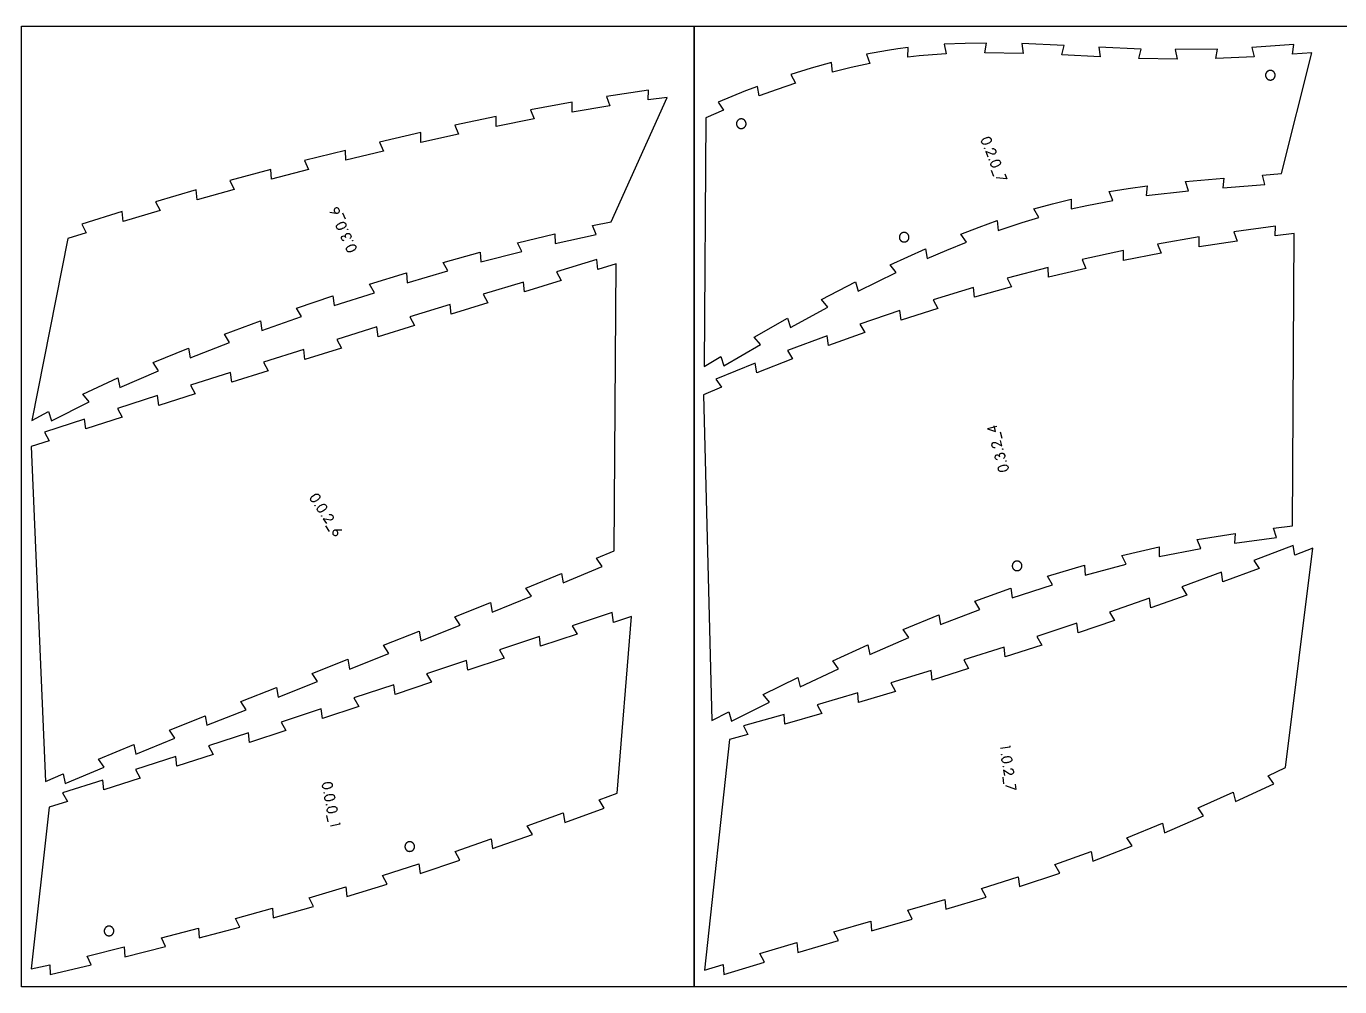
# Model space of a CAD drawing. Header units: millimetres. Extents: x 0 to 7990, y -4000 to -3000.
# Drawn here: x 2805 to 4172, y -4000 to -3000 of the extents above; entities that cross this region are included whole.
import ezdxf

# ---------------------------------------------------------------- set-up
doc = ezdxf.new("R2010")
doc.units = ezdxf.units.MM
doc.header["$MEASUREMENT"] = 0
for name, color, linetype, true_color in [('Default', 18, 'Continuous', 0x000000), ('nest$l_engrave_text', 5, 'Continuous', 0x0000ff), ('nest$l_inner_cut', 3, 'Continuous', 0x00ff00), ('nest$l_outer_cut', 1, 'Continuous', 0xff0000)]:
    doc.layers.add(name, color=color, linetype=linetype, true_color=true_color)

msp = doc.modelspace()

# ---------------------------------------------------------------- linework, layer by layer
at = {"layer": 'Default'}
for points in [[(2800, -4000), (2800, -3000), (3500, -3000), (3500, -4000)], [(3500, -4000), (3500, -3000), (4200, -3000), (4200, -4000)]]:
    msp.add_lwpolyline(points, close=True, dxfattribs=at)
at = {"layer": 'nest$l_engrave_text'}
for points in [[(3799.4, -3119.6), (3799.7, -3118.9), (3800.2, -3118.1), (3801, -3117.4), (3801.1, -3117.4), (3801.3, -3117.3), (3801.5, -3117.1), (3801.9, -3116.9), (3803, -3116.4), (3804.2, -3116), (3804.7, -3115.8), (3805.1, -3115.8), (3805.3, -3115.7), (3805.4, -3115.7), (3806, -3115.6), (3806.7, -3115.6), (3807.2, -3115.7), (3807.5, -3115.8), (3808.2, -3116.2), (3808.7, -3116.7), (3809.1, -3117.3), (3809.3, -3118.1), (3809.3, -3118.8), (3809.1, -3119.5), (3808.6, -3120.2), (3808.1, -3120.7), (3807.4, -3121.2), (3806.8, -3121.6), (3805.8, -3122.1), (3804.9, -3122.4), (3804.1, -3122.7), (3803.3, -3122.9), (3802.7, -3123), (3802, -3122.9), (3801.3, -3122.8), (3800.7, -3122.5), (3800.2, -3122.2), (3799.8, -3121.7), (3799.5, -3121.2), (3799.3, -3120.4)], [(3802.7, -3127.1), (3802.7, -3127.3), (3802.6, -3127.4), (3802.4, -3127.4), (3802.3, -3127.3), (3802.3, -3127.1), (3802.4, -3127), (3802.6, -3127)], [(3807.5, -3139), (3807.5, -3139.1), (3807.4, -3139.2), (3807.2, -3139.3), (3807.1, -3139.1), (3807.1, -3138.9), (3807.2, -3138.8), (3807.4, -3138.8)], [(3809, -3143.3), (3809.2, -3142.5), (3809.8, -3141.8), (3810.5, -3141.1), (3810.6, -3141), (3810.8, -3140.9), (3811.1, -3140.8), (3811.5, -3140.6), (3812.6, -3140), (3813.8, -3139.6), (3814.3, -3139.5), (3814.6, -3139.4), (3814.9, -3139.4), (3815, -3139.3), (3815.6, -3139.3), (3816.2, -3139.3), (3816.7, -3139.4), (3817.1, -3139.5), (3817.8, -3139.8), (3818.3, -3140.3), (3818.7, -3140.9), (3818.9, -3141.7), (3818.9, -3142.5), (3818.7, -3143.2), (3818.2, -3143.9), (3817.7, -3144.4), (3817, -3144.9), (3816.3, -3145.3), (3815.4, -3145.7), (3814.5, -3146.1), (3813.7, -3146.3), (3812.9, -3146.6), (3812.3, -3146.6), (3811.6, -3146.6), (3810.8, -3146.4), (3810.2, -3146.2), (3809.8, -3145.8), (3809.4, -3145.4), (3809.1, -3144.9), (3808.9, -3144.1)], [(3137.7, -3207.4), (3137.5, -3208.1), (3137, -3208.8), (3136.2, -3209.6), (3136.1, -3209.6), (3135.9, -3209.7), (3135.7, -3209.9), (3135.3, -3210.1), (3134.2, -3210.7), (3133, -3211.1), (3132.5, -3211.3), (3132.2, -3211.4), (3131.9, -3211.5), (3131.8, -3211.5), (3131.2, -3211.6), (3130.6, -3211.6), (3130.1, -3211.5), (3129.7, -3211.4), (3129, -3211.1), (3128.5, -3210.6), (3128.1, -3210), (3127.8, -3209.2), (3127.8, -3208.4), (3128, -3207.8), (3128.5, -3207), (3128.9, -3206.6), (3129.6, -3206), (3130.3, -3205.6), (3131.2, -3205.1), (3132.1, -3204.7), (3132.9, -3204.4), (3133.7, -3204.2), (3134.3, -3204.1), (3135, -3204.1), (3135.7, -3204.2), (3136.3, -3204.5), (3136.8, -3204.8), (3137.2, -3205.2), (3137.5, -3205.8), (3137.7, -3206.5)], [(3139.3, -3211.6), (3139.3, -3211.4), (3139.4, -3211.3), (3139.6, -3211.3), (3139.7, -3211.4), (3139.7, -3211.6), (3139.6, -3211.7), (3139.4, -3211.7)], [(3144.5, -3223.3), (3144.5, -3223.1), (3144.6, -3223), (3144.8, -3222.9), (3144.9, -3223.1), (3144.9, -3223.3), (3144.8, -3223.4), (3144.6, -3223.4)], [(3148.1, -3230.7), (3147.8, -3231.4), (3147.3, -3232.2), (3146.6, -3232.9), (3146.5, -3233), (3146.3, -3233.1), (3146, -3233.2), (3145.7, -3233.5), (3144.6, -3234), (3143.4, -3234.5), (3142.9, -3234.6), (3142.6, -3234.7), (3142.3, -3234.8), (3142.2, -3234.8), (3141.6, -3234.9), (3141, -3234.9), (3140.5, -3234.8), (3140.1, -3234.7), (3139.4, -3234.4), (3138.9, -3233.9), (3138.5, -3233.3), (3138.2, -3232.5), (3138.2, -3231.8), (3138.4, -3231.1), (3138.9, -3230.4), (3139.3, -3229.9), (3140, -3229.3), (3140.6, -3228.9), (3141.6, -3228.4), (3142.5, -3228), (3143.3, -3227.8), (3144.1, -3227.5), (3144.7, -3227.4), (3145.4, -3227.4), (3146.1, -3227.6), (3146.7, -3227.8), (3147.2, -3228.1), (3147.6, -3228.6), (3147.9, -3229.1), (3148.1, -3229.8)], [(3821, -3440.3), (3821, -3440.1), (3821.1, -3440), (3821.3, -3440), (3821.4, -3440.2), (3821.4, -3440.3), (3821.3, -3440.5), (3821.1, -3440.4)], [(3826.7, -3460.5), (3826.3, -3461.2), (3825.7, -3461.9), (3824.8, -3462.5), (3824.7, -3462.5), (3824.5, -3462.6), (3824.2, -3462.7), (3823.8, -3462.9), (3822.7, -3463.3), (3821.4, -3463.5), (3821, -3463.6), (3820.6, -3463.6), (3820.3, -3463.7), (3820.2, -3463.7), (3819, -3463.6), (3818.5, -3463.4), (3818.2, -3463.3), (3817.5, -3462.8), (3817, -3462.3), (3816.8, -3461.6), (3816.6, -3460.8), (3816.7, -3460), (3817, -3459.4), (3817.6, -3458.8), (3818.1, -3458.3), (3818.9, -3457.9), (3819.6, -3457.6), (3820.6, -3457.3), (3821.6, -3457), (3822.4, -3456.9), (3823.2, -3456.8), (3823.8, -3456.7), (3824.5, -3456.9), (3825.2, -3457.1), (3825.8, -3457.5), (3826.2, -3457.8), (3826.5, -3458.4), (3826.8, -3458.9), (3826.8, -3459.7)], [(3824.3, -3452.6), (3824.3, -3452.4), (3824.4, -3452.3), (3824.6, -3452.4), (3824.7, -3452.5), (3824.7, -3452.7), (3824.6, -3452.8), (3824.4, -3452.8)], [(3100.9, -3492.3), (3101.1, -3491.5), (3101.4, -3490.7), (3102.1, -3489.9), (3102.1, -3489.8), (3102.3, -3489.7), (3102.5, -3489.5), (3102.9, -3489.2), (3103.9, -3488.4), (3105, -3487.8), (3105.4, -3487.6), (3105.7, -3487.5), (3106, -3487.3), (3106.1, -3487.3), (3106.7, -3487.1), (3107.3, -3487), (3107.8, -3487), (3108.1, -3487), (3108.9, -3487.3), (3109.5, -3487.7), (3110, -3488.2), (3110.4, -3488.9), (3110.5, -3489.7), (3110.4, -3490.4), (3110.1, -3491.2), (3109.7, -3491.7), (3109.1, -3492.4), (3108.5, -3492.9), (3107.7, -3493.5), (3106.9, -3494), (3106.1, -3494.4), (3105.4, -3494.8), (3104.8, -3495), (3104.1, -3495.1), (3103.4, -3495.1), (3102.7, -3494.9), (3102.2, -3494.7), (3101.7, -3494.3), (3101.3, -3493.9), (3101, -3493.1)], [(3105.6, -3499.1), (3105.7, -3499.2), (3105.6, -3499.4), (3105.4, -3499.4), (3105.2, -3499.3), (3105.2, -3499.1), (3105.3, -3499), (3105.5, -3499)], [(3107.9, -3503), (3108, -3502.2), (3108.4, -3501.4), (3109, -3500.6), (3109.1, -3500.5), (3109.3, -3500.4), (3109.5, -3500.2), (3109.8, -3499.9), (3110.8, -3499.1), (3111.9, -3498.5), (3112.4, -3498.3), (3112.7, -3498.2), (3112.9, -3498.1), (3113, -3498), (3114.2, -3497.7), (3114.7, -3497.7), (3115.1, -3497.7), (3115.9, -3498), (3116.5, -3498.4), (3117, -3498.9), (3117.3, -3499.6), (3117.5, -3500.4), (3117.4, -3501.1), (3117, -3501.9), (3116.7, -3502.4), (3116.1, -3503.1), (3115.5, -3503.6), (3114.7, -3504.2), (3113.8, -3504.8), (3113.1, -3505.1), (3112.3, -3505.5), (3111.8, -3505.7), (3111.1, -3505.8), (3110.3, -3505.8), (3109.7, -3505.6), (3109.2, -3505.4), (3108.7, -3505), (3108.3, -3504.6), (3108, -3503.9)], [(3112.6, -3509.8), (3112.6, -3509.9), (3112.5, -3510.1), (3112.3, -3510.1), (3112.2, -3510), (3112.1, -3509.8), (3112.3, -3509.7), (3112.4, -3509.7)], [(3820.4, -3758.3), (3820.3, -3758.4), (3820.2, -3758.5), (3820, -3758.5), (3819.9, -3758.3), (3820, -3758.1), (3820.1, -3758.1), (3820.3, -3758.1)], [(3820.8, -3762.8), (3821.2, -3762.2), (3821.9, -3761.6), (3822.8, -3761.1), (3822.9, -3761), (3823.1, -3761), (3823.4, -3760.9), (3823.8, -3760.8), (3825.1, -3760.5), (3826.3, -3760.4), (3826.8, -3760.4), (3827.2, -3760.4), (3827.4, -3760.4), (3827.5, -3760.4), (3828.8, -3760.7), (3829.2, -3760.9), (3829.5, -3761), (3830.2, -3761.6), (3830.5, -3762.2), (3830.7, -3762.9), (3830.8, -3763.7), (3830.6, -3764.5), (3830.2, -3765), (3829.5, -3765.6), (3829, -3766), (3828.1, -3766.3), (3827.4, -3766.5), (3826.4, -3766.7), (3825.4, -3766.9), (3824.6, -3766.9), (3823.7, -3766.9), (3823.1, -3766.9), (3822.5, -3766.7), (3821.8, -3766.3), (3821.3, -3765.9), (3820.9, -3765.5), (3820.6, -3764.9), (3820.5, -3764.4), (3820.5, -3763.6)], [(3822.1, -3770.9), (3822.1, -3771.1), (3822, -3771.1), (3821.8, -3771.1), (3821.7, -3771), (3821.7, -3770.8), (3821.9, -3770.7), (3822.1, -3770.7)], [(3113.5, -3790), (3113.9, -3789.3), (3114.6, -3788.7), (3115.5, -3788.1), (3115.6, -3788.1), (3115.8, -3788), (3116.1, -3787.9), (3116.5, -3787.8), (3117.7, -3787.5), (3118.9, -3787.3), (3119.4, -3787.3), (3119.8, -3787.3), (3120, -3787.3), (3120.2, -3787.3), (3121.4, -3787.5), (3121.8, -3787.7), (3122.2, -3787.8), (3122.8, -3788.3), (3123.2, -3788.9), (3123.5, -3789.5), (3123.5, -3790.4), (3123.4, -3791.1), (3123, -3791.7), (3122.4, -3792.3), (3121.9, -3792.7), (3121, -3793.1), (3120.3, -3793.4), (3119.3, -3793.6), (3118.4, -3793.8), (3117.5, -3793.9), (3116.7, -3793.9), (3116.1, -3793.9), (3115.4, -3793.7), (3114.7, -3793.4), (3114.2, -3793), (3113.8, -3792.7), (3113.5, -3792.1), (3113.3, -3791.6), (3113.3, -3790.8)], [(3115.3, -3798), (3115.3, -3798.2), (3115.1, -3798.3), (3115, -3798.2), (3114.9, -3798.1), (3114.9, -3797.9), (3115.1, -3797.8), (3115.2, -3797.8)], [(3115.9, -3802.5), (3116.3, -3801.8), (3117, -3801.2), (3117.9, -3800.7), (3118, -3800.6), (3118.2, -3800.6), (3118.5, -3800.5), (3118.9, -3800.3), (3120.1, -3800), (3121.4, -3799.9), (3121.8, -3799.8), (3122.2, -3799.8), (3122.5, -3799.8), (3122.6, -3799.8), (3123.2, -3799.8), (3123.8, -3800), (3124.3, -3800.2), (3124.6, -3800.3), (3125.3, -3800.8), (3125.6, -3801.4), (3125.9, -3802.1), (3126, -3802.9), (3125.8, -3803.7), (3125.5, -3804.2), (3124.9, -3804.9), (3124.3, -3805.2), (3123.5, -3805.6), (3122.8, -3805.9), (3121.8, -3806.1), (3120.8, -3806.3), (3120, -3806.4), (3119.1, -3806.5), (3118.5, -3806.4), (3117.8, -3806.3), (3117.2, -3806), (3116.6, -3805.6), (3116.2, -3805.2), (3115.9, -3804.7), (3115.7, -3804.1), (3115.7, -3803.3)], [(3117.7, -3810.5), (3117.7, -3810.7), (3117.6, -3810.8), (3117.4, -3810.8), (3117.3, -3810.6), (3117.3, -3810.4), (3117.5, -3810.3), (3117.7, -3810.4)], [(3118.4, -3815), (3118.8, -3814.4), (3119.4, -3813.7), (3120.3, -3813.2), (3120.4, -3813.2), (3120.6, -3813.1), (3120.9, -3813), (3121.3, -3812.9), (3122.6, -3812.6), (3123.8, -3812.4), (3124.3, -3812.4), (3124.6, -3812.3), (3124.9, -3812.3), (3125, -3812.3), (3125.6, -3812.4), (3126.2, -3812.5), (3126.7, -3812.7), (3127, -3812.8), (3127.7, -3813.4), (3128.1, -3813.9), (3128.3, -3814.6), (3128.4, -3815.4), (3128.2, -3816.2), (3127.9, -3816.8), (3127.3, -3817.4), (3126.7, -3817.8), (3125.9, -3818.2), (3125.2, -3818.4), (3124.2, -3818.7), (3123.2, -3818.9), (3122.4, -3819), (3121.6, -3819), (3121, -3819), (3120.3, -3818.8), (3119.6, -3818.5), (3119.1, -3818.1), (3118.7, -3817.7), (3118.3, -3817.2), (3118.2, -3816.6), (3118.1, -3815.9)]]:
    msp.add_lwpolyline(points, close=True, dxfattribs=at)
for points in [[(3810.3, -3127.5), (3810.8, -3127.4), (3811.5, -3127.4), (3812.1, -3127.6), (3812.6, -3127.8), (3813.4, -3128.3), (3813.9, -3129.2), (3814.1, -3129.7), (3814.2, -3130.2), (3814.2, -3130.8), (3814, -3131.4), (3813.4, -3132.3), (3813, -3132.7), (3812.5, -3133), (3811.6, -3133.2), (3811.3, -3133.2), (3811.1, -3133.2), (3810.7, -3133.1), (3803.6, -3130.5), (3805.8, -3135.9)], [(3809.3, -3149.9), (3811.8, -3156.2)], [(3823.6, -3153.8), (3825.6, -3159), (3814.6, -3157.9)], [(3120.9, -3193.7), (3127.3, -3194.6), (3127.9, -3194.7), (3128.5, -3194.7), (3128.9, -3194.6), (3129.6, -3194.3), (3130.2, -3193.8), (3130.6, -3193.2), (3130.9, -3192.5), (3130.9, -3191.8), (3130.8, -3191), (3130.4, -3190.3), (3129.9, -3189.7), (3129.2, -3189.3), (3128.4, -3189.1), (3127.7, -3189.1), (3127, -3189.4), (3126.3, -3189.9), (3125.8, -3190.5), (3125.5, -3191.2), (3125.5, -3192.1), (3125.7, -3192.7), (3126.1, -3193.5), (3126.4, -3193.9), (3126.8, -3194.2), (3127.2, -3194.4), (3127.8, -3194.6)], [(3137.2, -3200.7), (3134.4, -3194.5)], [(3136, -3223.3), (3135, -3223.1), (3134.4, -3222.9), (3133.7, -3222.4), (3133.3, -3221.6), (3133, -3220.8), (3133.2, -3219.8), (3133.6, -3219), (3134.3, -3218.5), (3135.2, -3218.3), (3136.1, -3218.6), (3136.9, -3219.1), (3137.5, -3219.9), (3137.2, -3218.5), (3137.3, -3217.3), (3137.8, -3216.5), (3138.5, -3215.9), (3139.2, -3215.7), (3139.9, -3215.6), (3140.5, -3215.7), (3141.1, -3215.9), (3142.1, -3216.6), (3142.8, -3217.8), (3143, -3218.7), (3142.9, -3219.6), (3142.5, -3220.2), (3141.9, -3221)], [(3815.1, -3416.7), (3805.4, -3419.3), (3813.9, -3422), (3812.3, -3416.1)], [(3820.6, -3429.2), (3818.8, -3422.6)], [(3813.5, -3439), (3813, -3439), (3812.3, -3438.9), (3811.7, -3438.7), (3811.2, -3438.4), (3810.6, -3437.8), (3810.1, -3436.9), (3810, -3436.4), (3810, -3435.8), (3810.1, -3435.2), (3810.3, -3434.7), (3811, -3433.8), (3811.5, -3433.5), (3812, -3433.3), (3812.9, -3433.2), (3813.2, -3433.2), (3813.4, -3433.3), (3813.8, -3433.4), (3820.5, -3436.8), (3819, -3431.2)], [(3815.9, -3451.3), (3814.9, -3450.9), (3814.3, -3450.6), (3813.8, -3450.1), (3813.4, -3449.3), (3813.4, -3448.3), (3813.6, -3447.5), (3814.2, -3446.7), (3815, -3446.3), (3815.9, -3446.3), (3816.8, -3446.7), (3817.4, -3447.3), (3817.9, -3448.2), (3817.9, -3446.7), (3818.1, -3445.6), (3818.7, -3444.9), (3819.5, -3444.4), (3820.3, -3444.3), (3820.9, -3444.3), (3821.5, -3444.5), (3822.1, -3444.8), (3822.9, -3445.7), (3823.5, -3447), (3823.6, -3447.9), (3823.2, -3448.7), (3822.8, -3449.3), (3822.1, -3450)], [(3120.1, -3508.7), (3120.6, -3508.5), (3121.3, -3508.4), (3121.9, -3508.4), (3122.4, -3508.5), (3123.3, -3508.9), (3124, -3509.6), (3124.2, -3510.1), (3124.4, -3510.6), (3124.5, -3511.2), (3124.5, -3511.8), (3124, -3512.8), (3123.7, -3513.3), (3123.3, -3513.6), (3122.4, -3514), (3122.1, -3514.1), (3122, -3514.1), (3121.5, -3514.1), (3114.1, -3512.9), (3117.3, -3517.8)], [(3116.4, -3520.2), (3120.1, -3525.9)], [(3133.5, -3524.6), (3127.1, -3524.7), (3126.5, -3524.7), (3125.9, -3524.8), (3125.5, -3524.9), (3124.8, -3525.4), (3124.3, -3525.9), (3124, -3526.6), (3123.9, -3527.3), (3124, -3528.1), (3124.2, -3528.8), (3124.7, -3529.4), (3125.3, -3529.9), (3126.1, -3530.2), (3126.9, -3530.3), (3127.6, -3530.1), (3128.2, -3529.8), (3128.8, -3529.2), (3129.2, -3528.5), (3129.4, -3527.7), (3129.3, -3526.9), (3129, -3526.3), (3128.5, -3525.6), (3128.1, -3525.3), (3127.7, -3525), (3127.2, -3524.8), (3126.6, -3524.7)], [(3828.5, -3749.1), (3828.7, -3750.5), (3819, -3751.9)], [(3821.2, -3781.9), (3822.2, -3788.7)], [(3829.4, -3773.1), (3829.9, -3773.2), (3830.6, -3773.3), (3831.1, -3773.6), (3831.6, -3773.9), (3832.2, -3774.7), (3832.5, -3775.6), (3832.6, -3776.1), (3832.5, -3776.7), (3832.4, -3777.2), (3832.1, -3777.7), (3831.3, -3778.5), (3830.7, -3778.8), (3830.3, -3778.9), (3829.3, -3778.9), (3829, -3778.8), (3828.8, -3778.8), (3828.4, -3778.6), (3822.2, -3774.4), (3823, -3780.2)], [(3834.1, -3789.2), (3834.9, -3794.7), (3824.5, -3791)], [(3117.4, -3821.6), (3118.7, -3828.3)], [(3130.9, -3829.5), (3131.2, -3830.9), (3121.6, -3832.8)]]:
    msp.add_lwpolyline(points, dxfattribs=at)
at = {"layer": 'nest$l_inner_cut'}
for points in [[(4101.7, -3055.6), (4101.8, -3055.6), (4102, -3055.5), (4102.2, -3055.4), (4102.3, -3055.3), (4102.5, -3055.3), (4102.6, -3055.2), (4102.7, -3055.1), (4102.9, -3055), (4103, -3054.8), (4103.1, -3054.7), (4103.3, -3054.6), (4103.4, -3054.5), (4103.5, -3054.4), (4103.6, -3054.2), (4103.7, -3054.1), (4103.8, -3054), (4103.9, -3053.8), (4104, -3053.7), (4104.1, -3053.5), (4104.2, -3053.4), (4104.3, -3053.2), (4104.4, -3053.1), (4104.4, -3052.9), (4104.5, -3052.7), (4104.6, -3052.6), (4104.6, -3052.4), (4104.7, -3052.2), (4104.7, -3052.1), (4104.7, -3051.9), (4104.8, -3051.7), (4104.8, -3051.6), (4104.8, -3051.4), (4104.8, -3051.2), (4104.8, -3051), (4104.8, -3050.9), (4104.8, -3050.7), (4104.8, -3050.5), (4104.8, -3050.3), (4104.7, -3050.2), (4104.7, -3050), (4104.7, -3049.8), (4104.6, -3049.7), (4104.6, -3049.5), (4104.5, -3049.3), (4104.5, -3049.2), (4104.4, -3049), (4104.3, -3048.9), (4104.2, -3048.7), (4104.2, -3048.5), (4104.1, -3048.4), (4104, -3048.3), (4103.9, -3048.1), (4103.8, -3048), (4103.7, -3047.8), (4103.6, -3047.7), (4103.4, -3047.6), (4103.3, -3047.4), (4103.2, -3047.3), (4103.1, -3047.2), (4102.9, -3047.1), (4102.8, -3047), (4102.7, -3046.9), (4102.5, -3046.8), (4102.4, -3046.7), (4102.2, -3046.6), (4102.1, -3046.5), (4101.9, -3046.5), (4101.7, -3046.4), (4101.6, -3046.3), (4101.4, -3046.3), (4101.3, -3046.2), (4101.1, -3046.2), (4100.9, -3046.1), (4100.7, -3046.1), (4100.6, -3046.1), (4100.4, -3046), (4100.2, -3046), (4100.1, -3046), (4099.9, -3046), (4099.7, -3046), (4099.5, -3046), (4099.4, -3046), (4099.2, -3046), (4099, -3046.1), (4098.9, -3046.1), (4098.7, -3046.1), (4098.5, -3046.2), (4098.3, -3046.2), (4098.2, -3046.3), (4098, -3046.3), (4097.9, -3046.4), (4097.7, -3046.5), (4097.5, -3046.6), (4097.4, -3046.6), (4097.2, -3046.7), (4097.1, -3046.8), (4096.9, -3046.9), (4096.8, -3047), (4096.7, -3047.1), (4096.5, -3047.2), (4096.4, -3047.3), (4096.3, -3047.5), (4096.2, -3047.6), (4096, -3047.7), (4095.9, -3047.9), (4095.8, -3048), (4095.7, -3048.1), (4095.6, -3048.3), (4095.5, -3048.4), (4095.4, -3048.6), (4095.4, -3048.7), (4095.3, -3048.9), (4095.2, -3049), (4095.1, -3049.2), (4095.1, -3049.4), (4095, -3049.5), (4095, -3049.7), (4094.9, -3049.9), (4094.9, -3050), (4094.9, -3050.2), (4094.9, -3050.4), (4094.8, -3050.5), (4094.8, -3050.7), (4094.8, -3050.9), (4094.8, -3051.1), (4094.8, -3051.2), (4094.8, -3051.4), (4094.8, -3051.6), (4094.9, -3051.8), (4094.9, -3051.9), (4094.9, -3052.1), (4095, -3052.3), (4095, -3052.4), (4095.1, -3052.6), (4095.1, -3052.8), (4095.2, -3052.9), (4095.3, -3053.1), (4095.3, -3053.2), (4095.4, -3053.4), (4095.5, -3053.5), (4095.6, -3053.7), (4095.7, -3053.8), (4095.8, -3054), (4095.9, -3054.1), (4096, -3054.2), (4096.1, -3054.4), (4096.2, -3054.5), (4096.4, -3054.6), (4096.5, -3054.7), (4096.6, -3054.9), (4096.8, -3055), (4096.9, -3055.1), (4097, -3055.2), (4097.2, -3055.3), (4097.3, -3055.4), (4097.5, -3055.4), (4097.6, -3055.5), (4097.8, -3055.6), (4098, -3055.7), (4098.1, -3055.7), (4098.3, -3055.8), (4098.4, -3055.8), (4098.6, -3055.9), (4098.8, -3055.9), (4099, -3055.9), (4099.1, -3056), (4099.3, -3056), (4099.5, -3056), (4099.6, -3056), (4099.8, -3056), (4100, -3056), (4100.2, -3056), (4100.3, -3056), (4100.5, -3056), (4100.7, -3055.9), (4100.9, -3055.9), (4101, -3055.9), (4101.2, -3055.8), (4101.4, -3055.8), (4101.5, -3055.7)], [(3551, -3106.1), (3551.2, -3106), (3551.3, -3105.9), (3551.5, -3105.9), (3551.6, -3105.8), (3551.8, -3105.7), (3551.9, -3105.6), (3552.1, -3105.5), (3552.2, -3105.4), (3552.4, -3105.3), (3552.5, -3105.2), (3552.6, -3105.1), (3552.7, -3104.9), (3552.9, -3104.8), (3553, -3104.7), (3553.1, -3104.5), (3553.2, -3104.4), (3553.3, -3104.3), (3553.4, -3104.1), (3553.5, -3104), (3553.5, -3103.8), (3553.6, -3103.7), (3553.7, -3103.5), (3553.8, -3103.3), (3553.8, -3103.2), (3553.9, -3103), (3553.9, -3102.9), (3554, -3102.7), (3554, -3102.5), (3554.1, -3102.3), (3554.1, -3102.2), (3554.1, -3102), (3554.1, -3101.8), (3554.1, -3101.7), (3554.1, -3101.5), (3554.1, -3101.3), (3554.1, -3101.1), (3554.1, -3101), (3554.1, -3100.8), (3554.1, -3100.6), (3554, -3100.4), (3554, -3100.3), (3554, -3100.1), (3553.9, -3099.9), (3553.9, -3099.8), (3553.8, -3099.6), (3553.7, -3099.5), (3553.7, -3099.3), (3553.6, -3099.1), (3553.5, -3099), (3553.4, -3098.8), (3553.3, -3098.7), (3553.2, -3098.6), (3553.1, -3098.4), (3553, -3098.3), (3552.9, -3098.1), (3552.8, -3098), (3552.7, -3097.9), (3552.5, -3097.8), (3552.4, -3097.7), (3552.3, -3097.5), (3552.1, -3097.4), (3552, -3097.3), (3551.8, -3097.2), (3551.7, -3097.2), (3551.5, -3097.1), (3551.4, -3097), (3551.2, -3096.9), (3551.1, -3096.8), (3550.9, -3096.8), (3550.8, -3096.7), (3550.6, -3096.7), (3550.4, -3096.6), (3550.3, -3096.6), (3550.1, -3096.5), (3549.9, -3096.5), (3549.7, -3096.5), (3549.6, -3096.5), (3549.4, -3096.5), (3549.2, -3096.5), (3549, -3096.5), (3548.9, -3096.5), (3548.7, -3096.5), (3548.5, -3096.5), (3548.4, -3096.5), (3548.2, -3096.5), (3548, -3096.6), (3547.8, -3096.6), (3547.7, -3096.7), (3547.5, -3096.7), (3547.4, -3096.8), (3547.2, -3096.8), (3547, -3096.9), (3546.9, -3097), (3546.7, -3097.1), (3546.6, -3097.2), (3546.4, -3097.3), (3546.3, -3097.4), (3546.1, -3097.5), (3546, -3097.6), (3545.9, -3097.7), (3545.7, -3097.8), (3545.6, -3097.9), (3545.5, -3098), (3545.4, -3098.2), (3545.3, -3098.3), (3545.2, -3098.4), (3545.1, -3098.6), (3545, -3098.7), (3544.9, -3098.9), (3544.8, -3099), (3544.7, -3099.2), (3544.6, -3099.3), (3544.5, -3099.5), (3544.5, -3099.6), (3544.4, -3099.8), (3544.4, -3100), (3544.3, -3100.1), (3544.3, -3100.3), (3544.2, -3100.5), (3544.2, -3100.6), (3544.2, -3100.8), (3544.2, -3101), (3544.2, -3101.2), (3544.1, -3101.3), (3544.1, -3101.5), (3544.1, -3101.7), (3544.2, -3101.9), (3544.2, -3102), (3544.2, -3102.2), (3544.2, -3102.4), (3544.3, -3102.5), (3544.3, -3102.7), (3544.4, -3102.9), (3544.4, -3103), (3544.5, -3103.2), (3544.5, -3103.4), (3544.6, -3103.5), (3544.7, -3103.7), (3544.7, -3103.8), (3544.8, -3104), (3544.9, -3104.1), (3545, -3104.3), (3545.1, -3104.4), (3545.2, -3104.6), (3545.3, -3104.7), (3545.5, -3104.8), (3545.6, -3104.9), (3545.7, -3105.1), (3545.8, -3105.2), (3546, -3105.3), (3546.1, -3105.4), (3546.2, -3105.5), (3546.4, -3105.6), (3546.5, -3105.7), (3546.7, -3105.8), (3546.8, -3105.9), (3547, -3106), (3547.1, -3106), (3547.3, -3106.1), (3547.5, -3106.2), (3547.6, -3106.2), (3547.8, -3106.3), (3548, -3106.3), (3548.1, -3106.3), (3548.3, -3106.4), (3548.5, -3106.4), (3548.6, -3106.4), (3548.8, -3106.4), (3549, -3106.4), (3549.2, -3106.5), (3549.3, -3106.4), (3549.5, -3106.4), (3549.7, -3106.4), (3549.8, -3106.4), (3550, -3106.4), (3550.2, -3106.3), (3550.4, -3106.3), (3550.5, -3106.3), (3550.7, -3106.2), (3550.9, -3106.1)], [(3720.5, -3224.3), (3720.7, -3224.2), (3720.9, -3224.1), (3721, -3224.1), (3721.2, -3224), (3721.3, -3223.9), (3721.5, -3223.8), (3721.6, -3223.7), (3721.7, -3223.6), (3721.9, -3223.5), (3722, -3223.4), (3722.1, -3223.2), (3722.3, -3223.1), (3722.4, -3223), (3722.5, -3222.9), (3722.6, -3222.7), (3722.7, -3222.6), (3722.8, -3222.4), (3722.9, -3222.3), (3723, -3222.2), (3723.1, -3222), (3723.1, -3221.8), (3723.2, -3221.7), (3723.3, -3221.5), (3723.4, -3221.4), (3723.4, -3221.2), (3723.5, -3221), (3723.5, -3220.9), (3723.5, -3220.7), (3723.6, -3220.5), (3723.6, -3220.4), (3723.6, -3220.2), (3723.6, -3220), (3723.7, -3219.8), (3723.7, -3219.7), (3723.7, -3219.5), (3723.7, -3219.3), (3723.6, -3219.2), (3723.6, -3219), (3723.6, -3218.8), (3723.6, -3218.6), (3723.5, -3218.5), (3723.5, -3218.3), (3723.4, -3218.1), (3723.4, -3218), (3723.3, -3217.8), (3723.2, -3217.6), (3723.2, -3217.5), (3723.1, -3217.3), (3723, -3217.2), (3722.9, -3217), (3722.8, -3216.9), (3722.7, -3216.7), (3722.6, -3216.6), (3722.5, -3216.5), (3722.4, -3216.3), (3722.3, -3216.2), (3722.2, -3216.1), (3722, -3216), (3721.9, -3215.8), (3721.8, -3215.7), (3721.6, -3215.6), (3721.5, -3215.5), (3721.4, -3215.4), (3721.2, -3215.3), (3721.1, -3215.3), (3720.9, -3215.2), (3720.8, -3215.1), (3720.6, -3215), (3720.4, -3215), (3720.3, -3214.9), (3720.1, -3214.9), (3719.9, -3214.8), (3719.8, -3214.8), (3719.6, -3214.7), (3719.4, -3214.7), (3719.3, -3214.7), (3719.1, -3214.7), (3718.9, -3214.6), (3718.7, -3214.6), (3718.6, -3214.6), (3718.4, -3214.6), (3718.2, -3214.7), (3718, -3214.7), (3717.9, -3214.7), (3717.7, -3214.7), (3717.5, -3214.8), (3717.4, -3214.8), (3717.2, -3214.9), (3717, -3214.9), (3716.9, -3215), (3716.7, -3215), (3716.6, -3215.1), (3716.4, -3215.2), (3716.2, -3215.3), (3716.1, -3215.4), (3715.9, -3215.4), (3715.8, -3215.5), (3715.7, -3215.6), (3715.5, -3215.7), (3715.4, -3215.9), (3715.3, -3216), (3715.1, -3216.1), (3715, -3216.2), (3714.9, -3216.3), (3714.8, -3216.5), (3714.7, -3216.6), (3714.6, -3216.8), (3714.5, -3216.9), (3714.4, -3217), (3714.3, -3217.2), (3714.2, -3217.4), (3714.1, -3217.5), (3714.1, -3217.7), (3714, -3217.8), (3713.9, -3218), (3713.9, -3218.2), (3713.8, -3218.3), (3713.8, -3218.5), (3713.8, -3218.7), (3713.7, -3218.8), (3713.7, -3219), (3713.7, -3219.2), (3713.7, -3219.3), (3713.7, -3219.5), (3713.7, -3219.7), (3713.7, -3219.9), (3713.7, -3220), (3713.7, -3220.2), (3713.7, -3220.4), (3713.7, -3220.6), (3713.8, -3220.7), (3713.8, -3220.9), (3713.9, -3221.1), (3713.9, -3221.2), (3714, -3221.4), (3714, -3221.6), (3714.1, -3221.7), (3714.2, -3221.9), (3714.3, -3222), (3714.4, -3222.2), (3714.4, -3222.3), (3714.5, -3222.5), (3714.6, -3222.6), (3714.7, -3222.7), (3714.9, -3222.9), (3715, -3223), (3715.1, -3223.1), (3715.2, -3223.3), (3715.3, -3223.4), (3715.5, -3223.5), (3715.6, -3223.6), (3715.7, -3223.7), (3715.9, -3223.8), (3716, -3223.9), (3716.2, -3224), (3716.3, -3224.1), (3716.5, -3224.1), (3716.6, -3224.2), (3716.8, -3224.3), (3717, -3224.3), (3717.1, -3224.4), (3717.3, -3224.5), (3717.5, -3224.5), (3717.6, -3224.5), (3717.8, -3224.6), (3718, -3224.6), (3718.2, -3224.6), (3718.3, -3224.6), (3718.5, -3224.6), (3718.7, -3224.6), (3718.8, -3224.6), (3719, -3224.6), (3719.2, -3224.6), (3719.4, -3224.6), (3719.5, -3224.6), (3719.7, -3224.5), (3719.9, -3224.5), (3720, -3224.4), (3720.2, -3224.4), (3720.4, -3224.3)], [(3834.9, -3557), (3834.7, -3557), (3834.6, -3557.1), (3834.4, -3557.2), (3834.2, -3557.2), (3834.1, -3557.3), (3833.9, -3557.4), (3833.8, -3557.5), (3833.6, -3557.5), (3833.5, -3557.6), (3833.3, -3557.7), (3833.2, -3557.8), (3833, -3557.9), (3832.9, -3558), (3832.8, -3558.2), (3832.7, -3558.3), (3832.5, -3558.4), (3832.4, -3558.5), (3832.3, -3558.7), (3832.2, -3558.8), (3832.1, -3558.9), (3832, -3559.1), (3831.9, -3559.2), (3831.8, -3559.4), (3831.7, -3559.5), (3831.7, -3559.7), (3831.6, -3559.9), (3831.5, -3560), (3831.5, -3560.2), (3831.4, -3560.3), (3831.4, -3560.5), (3831.3, -3560.7), (3831.3, -3560.8), (3831.3, -3561), (3831.2, -3561.2), (3831.2, -3561.4), (3831.2, -3561.5), (3831.2, -3561.7), (3831.2, -3561.9), (3831.2, -3562.1), (3831.2, -3562.2), (3831.2, -3562.4), (3831.2, -3562.6), (3831.3, -3562.7), (3831.3, -3562.9), (3831.3, -3563.1), (3831.4, -3563.2), (3831.4, -3563.4), (3831.5, -3563.6), (3831.6, -3563.7), (3831.6, -3563.9), (3831.7, -3564.1), (3831.8, -3564.2), (3831.9, -3564.4), (3832, -3564.5), (3832.1, -3564.7), (3832.2, -3564.8), (3832.3, -3564.9), (3832.4, -3565.1), (3832.5, -3565.2), (3832.6, -3565.3), (3832.7, -3565.4), (3832.9, -3565.6), (3833, -3565.7), (3833.1, -3565.8), (3833.3, -3565.9), (3833.4, -3566), (3833.6, -3566.1), (3833.7, -3566.2), (3833.9, -3566.3), (3834, -3566.3), (3834.2, -3566.4), (3834.3, -3566.5), (3834.5, -3566.5), (3834.7, -3566.6), (3834.8, -3566.6), (3835, -3566.7), (3835.2, -3566.7), (3835.3, -3566.8), (3835.5, -3566.8), (3835.7, -3566.8), (3835.8, -3566.8), (3836, -3566.8), (3836.2, -3566.8), (3836.4, -3566.8), (3836.5, -3566.8), (3836.7, -3566.8), (3836.9, -3566.8), (3837.1, -3566.8), (3837.2, -3566.7), (3837.4, -3566.7), (3837.6, -3566.6), (3837.7, -3566.6), (3837.9, -3566.5), (3838.1, -3566.5), (3838.2, -3566.4), (3838.4, -3566.3), (3838.5, -3566.2), (3838.7, -3566.2), (3838.8, -3566.1), (3839, -3566), (3839.1, -3565.9), (3839.3, -3565.8), (3839.4, -3565.7), (3839.5, -3565.6), (3839.6, -3565.4), (3839.8, -3565.3), (3839.9, -3565.2), (3840, -3565.1), (3840.1, -3564.9), (3840.2, -3564.8), (3840.3, -3564.6), (3840.4, -3564.5), (3840.5, -3564.3), (3840.6, -3564.2), (3840.7, -3564), (3840.7, -3563.9), (3840.8, -3563.7), (3840.9, -3563.6), (3840.9, -3563.4), (3841, -3563.2), (3841, -3563.1), (3841.1, -3562.9), (3841.1, -3562.7), (3841.1, -3562.6), (3841.2, -3562.4), (3841.2, -3562.2), (3841.2, -3562), (3841.2, -3561.9), (3841.2, -3561.7), (3841.2, -3561.5), (3841.2, -3561.3), (3841.1, -3561.2), (3841.1, -3561), (3841.1, -3560.8), (3841, -3560.7), (3841, -3560.5), (3841, -3560.3), (3840.9, -3560.2), (3840.8, -3560), (3840.8, -3559.8), (3840.7, -3559.7), (3840.6, -3559.5), (3840.5, -3559.4), (3840.5, -3559.2), (3840.4, -3559.1), (3840.3, -3558.9), (3840.2, -3558.8), (3840.1, -3558.7), (3839.9, -3558.5), (3839.8, -3558.4), (3839.7, -3558.3), (3839.6, -3558.2), (3839.4, -3558), (3839.3, -3557.9), (3839.2, -3557.8), (3839, -3557.7), (3838.9, -3557.6), (3838.7, -3557.5), (3838.6, -3557.4), (3838.4, -3557.4), (3838.3, -3557.3), (3838.1, -3557.2), (3838, -3557.2), (3837.8, -3557.1), (3837.6, -3557), (3837.5, -3557), (3837.3, -3557), (3837.1, -3556.9), (3837, -3556.9), (3836.8, -3556.9), (3836.6, -3556.8), (3836.4, -3556.8), (3836.3, -3556.8), (3836.1, -3556.8), (3835.9, -3556.8), (3835.7, -3556.8), (3835.6, -3556.9), (3835.4, -3556.9), (3835.2, -3556.9), (3835.1, -3557)], [(3205, -3859), (3205.2, -3858.9), (3205.4, -3858.9), (3205.5, -3858.9), (3205.7, -3858.8), (3205.9, -3858.7), (3206, -3858.7), (3206.2, -3858.6), (3206.3, -3858.5), (3206.5, -3858.4), (3206.6, -3858.4), (3206.8, -3858.3), (3206.9, -3858.2), (3207.1, -3858.1), (3207.2, -3858), (3207.3, -3857.9), (3207.5, -3857.7), (3207.6, -3857.6), (3207.7, -3857.5), (3207.8, -3857.4), (3207.9, -3857.2), (3208.1, -3857.1), (3208.2, -3857), (3208.3, -3856.8), (3208.3, -3856.7), (3208.4, -3856.5), (3208.5, -3856.4), (3208.6, -3856.2), (3208.7, -3856), (3208.7, -3855.9), (3208.8, -3855.7), (3208.8, -3855.6), (3208.9, -3855.4), (3208.9, -3855.2), (3209, -3855.1), (3209, -3854.9), (3209, -3854.7), (3209.1, -3854.5), (3209.1, -3854.4), (3209.1, -3854.2), (3209.1, -3854), (3209.1, -3853.8), (3209.1, -3853.7), (3209, -3853.5), (3209, -3853.3), (3209, -3853.2), (3209, -3853), (3208.9, -3852.8), (3208.9, -3852.7), (3208.8, -3852.5), (3208.8, -3852.3), (3208.7, -3852.2), (3208.6, -3852), (3208.6, -3851.8), (3208.5, -3851.7), (3208.4, -3851.5), (3208.3, -3851.4), (3208.2, -3851.2), (3208.1, -3851.1), (3208, -3851), (3207.9, -3850.8), (3207.8, -3850.7), (3207.7, -3850.6), (3207.5, -3850.5), (3207.4, -3850.3), (3207.3, -3850.2), (3207.1, -3850.1), (3207, -3850), (3206.9, -3849.9), (3206.7, -3849.8), (3206.6, -3849.7), (3206.4, -3849.6), (3206.2, -3849.6), (3206.1, -3849.5), (3205.9, -3849.4), (3205.8, -3849.4), (3205.6, -3849.3), (3205.4, -3849.3), (3205.3, -3849.2), (3205.1, -3849.2), (3204.9, -3849.1), (3204.8, -3849.1), (3204.6, -3849.1), (3204.4, -3849.1), (3204.2, -3849.1), (3204.1, -3849.1), (3203.9, -3849.1), (3203.7, -3849.1), (3203.5, -3849.1), (3203.4, -3849.1), (3203.2, -3849.1), (3203, -3849.2), (3202.9, -3849.2), (3202.7, -3849.3), (3202.5, -3849.3), (3202.4, -3849.4), (3202.2, -3849.4), (3202, -3849.5), (3201.9, -3849.6), (3201.7, -3849.6), (3201.6, -3849.7), (3201.4, -3849.8), (3201.3, -3849.9), (3201.1, -3850), (3201, -3850.1), (3200.9, -3850.2), (3200.7, -3850.3), (3200.6, -3850.5), (3200.5, -3850.6), (3200.4, -3850.7), (3200.3, -3850.8), (3200.1, -3851), (3200, -3851.1), (3199.9, -3851.3), (3199.8, -3851.4), (3199.8, -3851.5), (3199.7, -3851.7), (3199.6, -3851.9), (3199.5, -3852), (3199.4, -3852.2), (3199.4, -3852.3), (3199.3, -3852.5), (3199.3, -3852.7), (3199.2, -3852.8), (3199.2, -3853), (3199.2, -3853.2), (3199.1, -3853.3), (3199.1, -3853.5), (3199.1, -3853.7), (3199.1, -3853.9), (3199.1, -3854), (3199.1, -3854.2), (3199.1, -3854.4), (3199.1, -3854.5), (3199.1, -3854.7), (3199.1, -3854.9), (3199.2, -3855.1), (3199.2, -3855.2), (3199.3, -3855.4), (3199.3, -3855.6), (3199.4, -3855.7), (3199.4, -3855.9), (3199.5, -3856.1), (3199.6, -3856.2), (3199.6, -3856.4), (3199.7, -3856.5), (3199.8, -3856.7), (3199.9, -3856.8), (3200, -3857), (3200.1, -3857.1), (3200.2, -3857.2), (3200.3, -3857.4), (3200.4, -3857.5), (3200.6, -3857.6), (3200.7, -3857.7), (3200.8, -3857.9), (3200.9, -3858), (3201.1, -3858.1), (3201.2, -3858.2), (3201.4, -3858.3), (3201.5, -3858.4), (3201.7, -3858.5), (3201.8, -3858.5), (3202, -3858.6), (3202.1, -3858.7), (3202.3, -3858.7), (3202.5, -3858.8), (3202.6, -3858.9), (3202.8, -3858.9), (3203, -3858.9), (3203.1, -3859), (3203.3, -3859), (3203.5, -3859), (3203.6, -3859), (3203.8, -3859.1), (3204, -3859.1), (3204.2, -3859.1), (3204.3, -3859.1), (3204.5, -3859), (3204.7, -3859), (3204.9, -3859)], [(2892.1, -3946.9), (2892.2, -3946.8), (2892.4, -3946.8), (2892.6, -3946.7), (2892.7, -3946.7), (2892.9, -3946.6), (2893.1, -3946.6), (2893.2, -3946.5), (2893.4, -3946.4), (2893.5, -3946.3), (2893.7, -3946.2), (2893.8, -3946.2), (2894, -3946.1), (2894.1, -3946), (2894.2, -3945.8), (2894.4, -3945.7), (2894.5, -3945.6), (2894.6, -3945.5), (2894.8, -3945.4), (2894.9, -3945.2), (2895, -3945.1), (2895.1, -3945), (2895.2, -3944.8), (2895.3, -3944.7), (2895.4, -3944.5), (2895.5, -3944.4), (2895.6, -3944.2), (2895.6, -3944.1), (2895.7, -3943.9), (2895.8, -3943.8), (2895.8, -3943.6), (2895.9, -3943.4), (2895.9, -3943.3), (2896, -3943.1), (2896, -3942.9), (2896, -3942.8), (2896.1, -3942.6), (2896.1, -3942.4), (2896.1, -3942.3), (2896.1, -3942.1), (2896.1, -3941.9), (2896.1, -3941.7), (2896.1, -3941.6), (2896.1, -3941.4), (2896.1, -3941.2), (2896, -3941), (2896, -3940.9), (2896, -3940.7), (2895.9, -3940.5), (2895.9, -3940.4), (2895.8, -3940.2), (2895.7, -3940), (2895.7, -3939.9), (2895.6, -3939.7), (2895.5, -3939.6), (2895.4, -3939.4), (2895.3, -3939.3), (2895.2, -3939.1), (2895.1, -3939), (2895, -3938.9), (2894.9, -3938.7), (2894.8, -3938.6), (2894.7, -3938.5), (2894.6, -3938.3), (2894.4, -3938.2), (2894.3, -3938.1), (2894.2, -3938), (2894, -3937.9), (2893.9, -3937.8), (2893.7, -3937.7), (2893.6, -3937.6), (2893.4, -3937.5), (2893.3, -3937.5), (2893.1, -3937.4), (2893, -3937.3), (2892.8, -3937.3), (2892.6, -3937.2), (2892.5, -3937.1), (2892.3, -3937.1), (2892.1, -3937.1), (2892, -3937), (2891.8, -3937), (2891.6, -3937), (2891.5, -3937), (2891.3, -3937), (2891.1, -3937), (2890.9, -3937), (2890.8, -3937), (2890.6, -3937), (2890.4, -3937), (2890.2, -3937), (2890.1, -3937.1), (2889.9, -3937.1), (2889.7, -3937.1), (2889.6, -3937.2), (2889.4, -3937.3), (2889.2, -3937.3), (2889.1, -3937.4), (2888.9, -3937.5), (2888.8, -3937.5), (2888.6, -3937.6), (2888.5, -3937.7), (2888.3, -3937.8), (2888.2, -3937.9), (2888, -3938), (2887.9, -3938.1), (2887.8, -3938.2), (2887.6, -3938.3), (2887.5, -3938.5), (2887.4, -3938.6), (2887.3, -3938.7), (2887.2, -3938.9), (2887.1, -3939), (2887, -3939.1), (2886.9, -3939.3), (2886.8, -3939.4), (2886.7, -3939.6), (2886.6, -3939.7), (2886.6, -3939.9), (2886.5, -3940.1), (2886.4, -3940.2), (2886.4, -3940.4), (2886.3, -3940.5), (2886.3, -3940.7), (2886.2, -3940.9), (2886.2, -3941.1), (2886.2, -3941.2), (2886.1, -3941.4), (2886.1, -3941.6), (2886.1, -3941.7), (2886.1, -3941.9), (2886.1, -3942.1), (2886.1, -3942.3), (2886.1, -3942.4), (2886.2, -3942.6), (2886.2, -3942.8), (2886.2, -3943), (2886.2, -3943.1), (2886.3, -3943.3), (2886.3, -3943.5), (2886.4, -3943.6), (2886.5, -3943.8), (2886.5, -3943.9), (2886.6, -3944.1), (2886.7, -3944.3), (2886.8, -3944.4), (2886.8, -3944.6), (2886.9, -3944.7), (2887, -3944.8), (2887.1, -3945), (2887.2, -3945.1), (2887.4, -3945.3), (2887.5, -3945.4), (2887.6, -3945.5), (2887.7, -3945.6), (2887.8, -3945.7), (2888, -3945.9), (2888.1, -3946), (2888.3, -3946.1), (2888.4, -3946.2), (2888.6, -3946.3), (2888.7, -3946.3), (2888.9, -3946.4), (2889, -3946.5), (2889.2, -3946.6), (2889.3, -3946.6), (2889.5, -3946.7), (2889.7, -3946.7), (2889.8, -3946.8), (2890, -3946.8), (2890.2, -3946.9), (2890.3, -3946.9), (2890.5, -3946.9), (2890.7, -3946.9), (2890.9, -3946.9), (2891, -3947), (2891.2, -3947), (2891.4, -3946.9), (2891.5, -3946.9), (2891.7, -3946.9), (2891.9, -3946.9)]]:
    msp.add_lwpolyline(points, close=True, dxfattribs=at)
at = {"layer": 'nest$l_outer_cut'}
for points in [[(4143, -3027.5), (4123, -3029.2), (4124.4, -3019.1), (4080.4, -3022.1), (4083, -3032), (4043, -3033.7), (4044.9, -3023.7), (4000.8, -3024.3), (4002.9, -3034.3), (3962.8, -3033.6), (3965.2, -3023.7), (3921.2, -3021.8), (3922.8, -3031.9), (3882.7, -3029.9), (3885.1, -3020), (3841.1, -3018.1), (3842.7, -3028.2), (3802.6, -3027.5), (3804.3, -3017.5), (3782.3, -3017.8), (3760.2, -3018.7), (3762.5, -3028.6), (3748.3, -3029.6), (3734.2, -3030.9), (3722.6, -3032.2), (3723, -3022.1), (3712.1, -3023.6), (3701.2, -3025.3), (3679.5, -3029.2), (3683.1, -3038.7), (3663.5, -3043), (3644, -3047.9), (3643.1, -3037.7), (3621.8, -3043.7), (3600.9, -3050.3), (3605.6, -3059.3), (3586.6, -3065.7), (3567.8, -3072.6), (3565.9, -3062.6), (3553.5, -3067.4), (3525, -3079), (3530.6, -3087.5), (3512.2, -3095.5), (3510.5, -3354.1), (3527.8, -3343.8), (3531.1, -3353.5), (3569.2, -3331.2), (3562.4, -3323.6), (3597.3, -3303.8), (3600.3, -3313.5), (3639.1, -3292.4), (3632.6, -3284.5), (3668.2, -3266), (3670.8, -3275.9), (3710.4, -3256.5), (3704.2, -3248.4), (3740.8, -3231.7), (3742.7, -3241.7), (3763.1, -3233.1), (3783.5, -3224.8), (3777.8, -3216.3), (3796.6, -3209.1), (3815.5, -3202.4), (3816.6, -3212.5), (3841.5, -3204.3), (3858.7, -3199.1), (3853.7, -3190.2), (3873, -3184.8), (3892.5, -3179.9), (3892.6, -3190.2), (3908.9, -3186.5), (3935.8, -3181.4), (3931.9, -3172), (3951.7, -3168.8), (3971.6, -3166), (3970.7, -3176.2), (4014.6, -3171.3), (4011.4, -3161.5), (4051.4, -3158), (4050.2, -3168.2), (4094.2, -3164.8), (4091.5, -3155), (4111.5, -3153.4)], [(2810.7, -3410.6), (2828.3, -3401.1), (2831.1, -3410.9), (2870.3, -3391.1), (2864, -3383), (2900.2, -3366.1), (2902.4, -3376.1), (2942.7, -3358.6), (2936.9, -3350.2), (2973.9, -3335.1), (2975.6, -3345.1), (3016.6, -3329.3), (3011.2, -3320.7), (3048.7, -3306.8), (3050.1, -3316.9), (3091.6, -3302.3), (3086.4, -3293.5), (3124.2, -3280.7), (3125.4, -3290.8), (3167.3, -3277.4), (3162.3, -3268.5), (3200.6, -3256.8), (3201.4, -3267), (3243.7, -3254.8), (3239, -3245.8), (3277.5, -3235.3), (3278.1, -3245.4), (3320.7, -3234.6), (3316.3, -3225.4), (3355.2, -3216.1), (3355.4, -3226.3), (3398.3, -3216.9), (3394.2, -3207.5), (3413.8, -3203.5), (3472, -3074), (3452.1, -3076.7), (3452.6, -3066.5), (3409, -3073.1), (3412.5, -3082.7), (3373, -3089.3), (3373.1, -3079.1), (3329.8, -3087), (3333.5, -3096.5), (3294.2, -3104.2), (3294.1, -3094), (3250.9, -3102.9), (3254.9, -3112.3), (3215.8, -3120.9), (3215.5, -3110.7), (3172.5, -3120.7), (3176.7, -3129.9), (3137.7, -3139.4), (3137.2, -3129.2), (3094.5, -3139.9), (3098.9, -3149.1), (3060.1, -3159.3), (3059.4, -3149.1), (3016.8, -3160.7), (3021.4, -3169.8), (2982.8, -3180.6), (2981.9, -3170.4), (2939.6, -3182.7), (2944.3, -3191.7), (2905.8, -3203.2), (2904.8, -3193), (2862.7, -3205.9), (2867.5, -3214.9), (2848.4, -3220.9)], [(4124.5, -3215.7), (4104.7, -3218.2), (4105.3, -3208.1), (4061.7, -3214), (4065.1, -3223.6), (4025.6, -3229.6), (4025.8, -3219.4), (3982.5, -3226.8), (3986.2, -3236.3), (3946.9, -3243.8), (3946.8, -3233.6), (3903.8, -3242.8), (3907.8, -3252.2), (3869, -3261.4), (3868.4, -3251.2), (3825.8, -3262.2), (3830.3, -3271.4), (3791.8, -3282.2), (3790.8, -3272.1), (3748.8, -3284.8), (3753.6, -3293.7), (3715.5, -3305.9), (3714.2, -3295.8), (3672.6, -3310), (3677.7, -3318.8), (3640.1, -3332.3), (3638.4, -3322.2), (3597.3, -3337.6), (3602.6, -3346.3), (3565.4, -3360.9), (3563.5, -3350.9), (3522.8, -3367.4), (3528.4, -3375.9), (3510, -3383.7), (3518.5, -3722.8), (3536.3, -3713.7), (3539.1, -3723.5), (3578.4, -3703.6), (3572.1, -3695.6), (3608.1, -3677.9), (3610.6, -3687.8), (3650.4, -3668.9), (3644.3, -3660.7), (3680.8, -3644), (3682.9, -3654), (3723.4, -3636.5), (3717.6, -3628.1), (3754.7, -3612.9), (3756.4, -3623), (3797.5, -3607.2), (3792.1, -3598.5), (3829.8, -3585.1), (3831.1, -3595.2), (3873, -3581.5), (3867.9, -3572.6), (3906.4, -3561.2), (3907, -3571.4), (3949.6, -3560.1), (3945.1, -3551), (3984.2, -3542), (3984.1, -3552.2), (4027.4, -3543.9), (4023.6, -3534.4), (4063.1, -3528), (4062.5, -3538.2), (4106.2, -3532.3), (4102.9, -3522.6), (4122.8, -3520.3)], [(2825.1, -3786.3), (2843.4, -3778.5), (2845.5, -3788.5), (2885.9, -3771.5), (2880.2, -3763), (2917.1, -3747.7), (2919, -3757.8), (2959.7, -3741.2), (2954.1, -3732.7), (2991.1, -3717.8), (2993, -3727.8), (3033.8, -3711.6), (3028.2, -3703), (3065.4, -3688.4), (3067.2, -3698.4), (3108, -3682.3), (3102.5, -3673.7), (3139.7, -3659.1), (3141.5, -3669.2), (3182.4, -3653.1), (3176.8, -3644.5), (3214, -3629.8), (3215.8, -3639.8), (3256.6, -3623.6), (3251, -3615), (3288.1, -3600.1), (3290, -3610.1), (3330.7, -3593.4), (3325, -3584.9), (3361.9, -3569.6), (3363.9, -3579.5), (3404.4, -3562.4), (3398.6, -3553.9), (3417, -3546.1), (3418.8, -3247.2), (3399.8, -3253.1), (3398.7, -3242.9), (3356.8, -3255.8), (3361.7, -3264.8), (3323.5, -3276.4), (3322.5, -3266.3), (3280.6, -3279.1), (3285.4, -3288.1), (3247.3, -3299.8), (3246.3, -3289.7), (3204.3, -3302.6), (3209.2, -3311.5), (3171.1, -3323.3), (3170, -3313.1), (3128.1, -3326.1), (3133, -3335), (3094.9, -3346.9), (3093.8, -3336.7), (3052, -3349.8), (3056.8, -3358.7), (3018.8, -3370.7), (3017.7, -3360.5), (2975.9, -3373.7), (2980.8, -3382.7), (2942.8, -3394.7), (2941.6, -3384.6), (2899.9, -3398), (2904.8, -3406.9), (2866.9, -3419.1), (2865.7, -3409), (2824, -3422.6), (2828.9, -3431.5), (2810, -3437.7)], [(3511, -3982.8), (3530.2, -3977), (3531.1, -3987.2), (3573.3, -3974.5), (3568.6, -3965.5), (3607, -3954.1), (3607.9, -3964.3), (3650.2, -3951.8), (3645.4, -3942.8), (3683.9, -3931.6), (3684.8, -3941.7), (3727.1, -3929.5), (3722.4, -3920.4), (3760.9, -3909.2), (3761.9, -3919.4), (3804.1, -3906.7), (3799.3, -3897.7), (3837.5, -3885.7), (3838.8, -3895.8), (3880.6, -3881.7), (3875.5, -3872.8), (3913.2, -3859.2), (3914.9, -3869.3), (3956.1, -3853.4), (3950.6, -3844.8), (3987.7, -3829.7), (3989.8, -3839.6), (4030.3, -3822.2), (4024.5, -3813.8), (4061.1, -3797.4), (4063.5, -3807.3), (4103.5, -3788.6), (4097.4, -3780.4), (4115.5, -3771.8), (4144, -3543.4), (4125.4, -3550.6), (4123.7, -3540.5), (4082.6, -3556.1), (4088, -3564.7), (4050.5, -3578.6), (4049, -3568.5), (4007.7, -3583.5), (4013, -3592.3), (3975.3, -3605.6), (3973.9, -3595.5), (3932.4, -3610), (3937.6, -3618.8), (3899.8, -3631.6), (3898.5, -3621.5), (3856.8, -3635.3), (3861.9, -3644.2), (3823.9, -3656.6), (3822.7, -3646.4), (3780.9, -3659.8), (3785.8, -3668.7), (3747.7, -3680.7), (3746.7, -3670.6), (3704.7, -3683.6), (3709.5, -3692.5), (3671.3, -3704.1), (3670.4, -3694), (3628.2, -3706.5), (3633, -3715.5), (3594.6, -3726.6), (3593.9, -3716.4), (3551.5, -3728.2), (3556.1, -3737.3), (3536.9, -3742.6)], [(2810.1, -3981.5), (2829.5, -3977.1), (2829.9, -3987.3), (2872.5, -3977.3), (2868.3, -3968), (2907, -3958.6), (2907.5, -3968.8), (2950, -3958.2), (2945.7, -3949), (2984.2, -3939), (2984.9, -3949.2), (3027.2, -3937.9), (3022.7, -3928.8), (3061.1, -3918.2), (3062, -3928.4), (3104.1, -3916.4), (3099.5, -3907.3), (3137.7, -3896), (3138.7, -3906.2), (3180.6, -3893.2), (3175.7, -3884.3), (3213.6, -3872), (3214.9, -3882.1), (3256.4, -3868.1), (3251.3, -3859.2), (3288.9, -3846.1), (3290.4, -3856.1), (3331.7, -3841.4), (3326.4, -3832.6), (3363.9, -3819), (3365.4, -3829.1), (3406.6, -3814.1), (3401.3, -3805.4), (3420, -3798.6), (3435, -3614.5), (3416.1, -3620.6), (3414.8, -3610.5), (3373.2, -3624.1), (3378.2, -3633), (3340.3, -3645.4), (3339, -3635.3), (3297.4, -3649.1), (3302.4, -3657.9), (3264.6, -3670.5), (3263.3, -3660.3), (3221.7, -3674.2), (3226.7, -3683), (3188.9, -3695.6), (3187.6, -3685.5), (3146, -3699.3), (3151, -3708.1), (3113.2, -3720.7), (3111.9, -3710.6), (3070.3, -3724.4), (3075.3, -3733.2), (3037.5, -3745.7), (3036.2, -3735.6), (2994.6, -3749.2), (2999.6, -3758.1), (2961.7, -3770.5), (2960.5, -3760.3), (2918.8, -3773.8), (2923.7, -3782.7), (2885.8, -3794.9), (2884.6, -3784.8), (2842.8, -3798.1), (2847.8, -3807), (2828.8, -3813.1)]]:
    msp.add_lwpolyline(points, close=True, dxfattribs=at)

doc.saveas('drawing.dxf')
